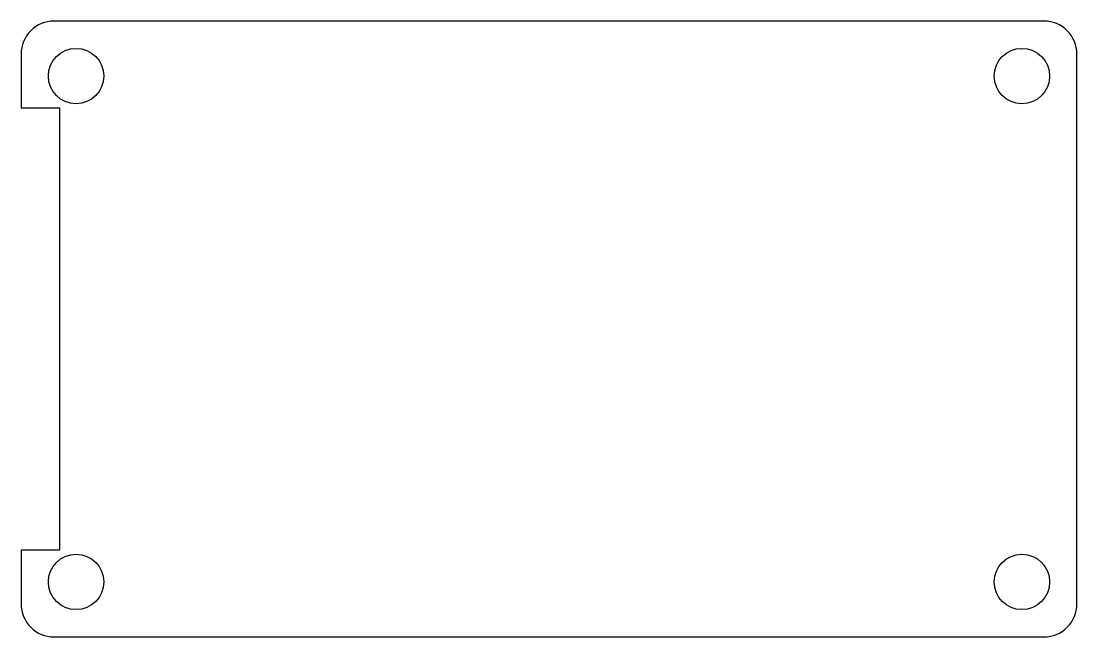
# Model space of a CAD drawing. Header units: millimetres. Extents: x -48 to 48, y -28 to 28.
import ezdxf

# ---------------------------------------------------------------- set-up
doc = ezdxf.new("R2010")
doc.units = ezdxf.units.MM
doc.layers.get('0').update_dxf_attribs({"linetype": 'CONTINUOUS'})

msp = doc.modelspace()

# ---------------------------------------------------------------- linework, layer by layer
msp.add_lwpolyline([(-48, 20.1), (-44.5, 20.1), (-44.5, -20.1), (-48, -20.1), (-48, -25, 0.414214), (-45, -28), (45, -28, 0.414214), (48, -25), (48, 25, 0.414214), (45, 28), (-45, 28, 0.414214), (-48, 25)], format="xyb", close=True)
for centre in [(-43, 23), (43, 23), (-43, -23), (43, -23)]:
    msp.add_circle(centre, 2.516)

doc.saveas('drawing.dxf')
